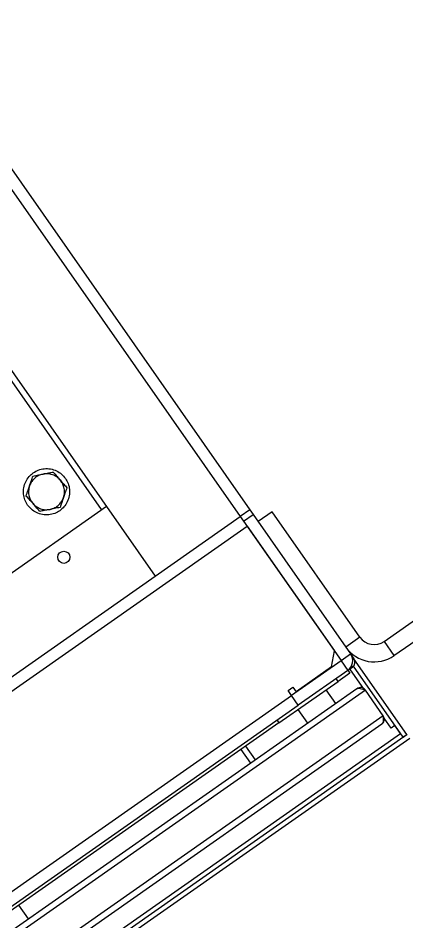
# Model space of a CAD drawing. Header units: millimetres. Extents: x 152904052 to 153933663, y 538271515 to 539240469.
# Drawn here: x 153467662.7 to 153467797.4, y 538579953.9 to 538580266.7 of the extents above; entities that cross this region are included whole.
import ezdxf

# ---------------------------------------------------------------- set-up
doc = ezdxf.new("R2010")
doc.units = ezdxf.units.MM
doc.layers.add('POWR', color=5, linetype='Continuous')

msp = doc.modelspace()

# ---------------------------------------------------------------- linework, layer by layer
at = {"layer": 'POWR', "color": 7}
for p, q in [((153467272.63, 538580768.2), (153467742.96, 538580096.5)), ((153467269.27, 538580765.85), (153467739.61, 538580094.15)), ((153467239.86, 538580745.26), (153467710.2, 538580073.55)), ((153467691.64, 538580096.57), (153467571.19, 538580268.59)), ((153467363.81, 538579867.03), (153467693.28, 538580097.72)), ((153467742.96, 538580096.5), (153467739.61, 538580094.15)), ((153467739.69, 538580094.2), (153467740.83, 538580092.57)), ((153467740.83, 538580092.57), (153467744.11, 538580094.86)), ((153467742.96, 538580096.5), (153467744.11, 538580094.86)), ((153467744.11, 538580094.86), (153467777.89, 538580046.61)), ((153467750.75, 538580095.84), (153467745.83, 538580092.4)), ((153467781.15, 538580052.43), (153467750.75, 538580095.84)), ((153467710.2, 538580073.55), (153467739.61, 538580094.15)), ((153467740.83, 538580092.57), (153467774.62, 538580044.32)), ((153465045.39, 538578202.63), (153467742.04, 538580090.84)), ((153467742.04, 538580090.84), (153467772.27, 538580047.68)), ((153466864.42, 538579481.34), (153467710.2, 538580073.55)), ((153467789.5, 538580050.95), (153467803.5, 538580060.76)), ((153467792.94, 538580046.04), (153467806.94, 538580055.84)), ((153467781.15, 538580052.43), (153467776.23, 538580048.99)), ((153467789.5, 538580050.95), (153467792.94, 538580046.04)), ((153467771.28, 538580042.1), (153467772.27, 538580047.68)), ((153467774.59, 538580044.18), (153467757.47, 538580032.19)), ((153467774.59, 538580044.18), (153467776.89, 538580040.9)), ((153467774.62, 538580044.32), (153467777.89, 538580046.61)), ((153467777.89, 538580046.61), (153467779.04, 538580044.97)), ((153467778.62, 538580044.67), (153467779.04, 538580044.97)), ((153467797.4, 538580018.76), (153467779.04, 538580044.97)), ((153467771.28, 538580042.1), (153467759, 538580033.5)), ((153467776.97, 538580040.96), (153467778.53, 538580042.05)), ((153467782.67, 538580034.21), (153467777.62, 538580041.42)), ((153467778.23, 538580042.47), (153467778.53, 538580042.05)), ((153467796.09, 538580017.84), (153467778.9, 538580042.38)), ((153467776.89, 538580040.9), (153467759.77, 538580028.91)), ((153467773.56, 538580037.11), (153467772.87, 538580038.09)), ((153467777.66, 538580039.98), (153467773.56, 538580037.11)), ((153467776.89, 538580040.9), (153467776.97, 538580040.96)), ((153467776.97, 538580040.96), (153467777.66, 538580039.98)), ((153467753.08, 538580022.77), (153467773.56, 538580037.11)), ((153467756.27, 538580033.91), (153467757.91, 538580035.06)), ((153467757.91, 538580035.06), (153467759, 538580033.5)), ((153465095.17, 538578168.15), (153467757.42, 538580032.27)), ((153467783.01, 538580034.08), (153466886.86, 538579406.59)), ((153467780.03, 538580034.55), (153466887.43, 538579409.55)), ((153467757.42, 538580032.27), (153467756.27, 538580033.91)), ((153467757.42, 538580032.27), (153467757.47, 538580032.19)), ((153467759.77, 538580028.91), (153467757.47, 538580032.19)), ((153467772.79, 538580029.49), (153467769.47, 538580034.24)), ((153467780.08, 538580034.59), (153467780.03, 538580034.55)), ((153467789.2, 538580025.23), (153467783.01, 538580034.08)), ((153465097.52, 538578164.79), (153467759.77, 538580028.91)), ((153467759.64, 538580027.36), (153467762.96, 538580022.61)), ((153467753.08, 538580022.77), (153466454.73, 538579113.65)), ((153467789.2, 538580025.23), (153466893.05, 538579397.74)), ((153467788.69, 538580022.31), (153466895.98, 538579397.22)), ((153467752.4, 538580023.75), (153467753.08, 538580022.77)), ((153467791.96, 538580020.94), (153467789.55, 538580024.38)), ((153467793.27, 538580021.86), (153467791.96, 538580020.94)), ((153467795.23, 538580019.07), (153467793.27, 538580021.86)), ((153467798.37, 538580017.37), (153466897.3, 538579386.43)), ((153467797.45, 538580018.68), (153467637.88, 538579906.95)), ((153467641.41, 538579911.37), (153467795.23, 538580019.07)), ((153467796.09, 538580017.84), (153467797.4, 538580018.76)), ((153467796.09, 538580017.84), (153467796.14, 538580017.76)), ((153467743.3, 538580008.84), (153467739.98, 538580013.59)), ((153467744.94, 538580009.99), (153467741.62, 538580014.74)), ((153467666.3, 538579954.92), (153467662.98, 538579959.67))]:
    msp.add_line(p, q, dxfattribs=at)
msp.add_circle((153467678.53, 538580080.07), 2.1, dxfattribs=at)
for centre, radius, start, end in [((153467786.06, 538580055.87), 6, 215, 305), ((153467786.06, 538580055.87), 12, 215, 305), ((153467774.54, 538580044.26), 0.1, 305, 35), ((153467774.54, 538580044.26), 4.1, 305, 35), ((153467777.32, 538580043.77), 2.1, 305, 35), ((153467787.48, 538580024.03), 2.1, 305, 35)]:
    msp.add_arc(centre, radius, start, end, dxfattribs=at)
for points, knots in [([(153467665.99, 538580098.16), (153467665.65, 538580098.73), (153467664.95, 538580099.9), (153467664.49, 538580101.97), (153467664.56, 538580104.16), (153467665.24, 538580106.24), (153467666.4, 538580108.01), (153467667.91, 538580109.37), (153467669.71, 538580110.33), (153467671.76, 538580110.81), (153467673.95, 538580110.73), (153467676.03, 538580110.05), (153467677.82, 538580108.91), (153467678.68, 538580107.85), (153467679.1, 538580107.34)], [0, 0, 0, 0, 0.078504, 0.162677, 0.25, 0.337323, 0.421496, 0.5, 0.578504, 0.662677, 0.75, 0.837323, 0.921496, 1, 1, 1, 1]), ([(153467679.1, 538580107.34), (153467679.43, 538580106.77), (153467680.14, 538580105.6), (153467680.6, 538580103.53), (153467680.52, 538580101.35), (153467679.85, 538580099.26), (153467678.69, 538580097.5), (153467677.18, 538580096.13), (153467675.38, 538580095.18), (153467673.32, 538580094.69), (153467671.13, 538580094.77), (153467669.06, 538580095.45), (153467667.27, 538580096.59), (153467666.41, 538580097.65), (153467665.99, 538580098.16)], [0, 0, 0, 0, 0.078504, 0.162677, 0.25, 0.337323, 0.421496, 0.5, 0.578504, 0.662677, 0.75, 0.837323, 0.921496, 1, 1, 1, 1]), ([(153467671.33, 538580108.86), (153467670.75, 538580108.69), (153467669.57, 538580108.36), (153467668.2, 538580107.3), (153467667.19, 538580106.07), (153467666.83, 538580105.19), (153467666.65, 538580104.76)], [0, 0, 0, 0, 0.275731, 0.561042, 0.784269, 1, 1, 1, 1]), ([(153467666.65, 538580104.76), (153467666.86, 538580105.38), (153467667.25, 538580106.54), (153467667.63, 538580107.65), (153467667.8, 538580108.16)], [0, 0, 0, 0, 0.5429, 1, 1, 1, 1]), ([(153467667.8, 538580108.16), (153467668.47, 538580108.29), (153467669.63, 538580108.52), (153467670.82, 538580108.76), (153467671.33, 538580108.86)], [0, 0, 0, 0, 0.5744509, 1, 1, 1, 1]), ([(153467671.33, 538580108.86), (153467671.98, 538580108.99), (153467673.17, 538580109.23), (153467674.33, 538580109.45), (153467674.86, 538580109.56)], [0, 0, 0, 0, 0.5429, 1, 1, 1, 1]), ([(153467677.23, 538580106.86), (153467676.79, 538580107.27), (153467675.91, 538580108.12), (153467674.31, 538580108.79), (153467672.74, 538580109.05), (153467671.8, 538580108.92), (153467671.33, 538580108.86)], [0, 0, 0, 0, 0.275731, 0.561042, 0.784269, 1, 1, 1, 1]), ([(153467674.86, 538580109.56), (153467675.3, 538580109.05), (153467676.08, 538580108.16), (153467676.88, 538580107.24), (153467677.23, 538580106.86)], [0, 0, 0, 0, 0.5744509, 1, 1, 1, 1]), ([(153467678.44, 538580100.75), (153467678.58, 538580101.33), (153467678.88, 538580102.52), (153467678.66, 538580104.24), (153467678.09, 538580105.72), (153467677.51, 538580106.48), (153467677.23, 538580106.86)], [0, 0, 0, 0, 0.275731, 0.561042, 0.784269, 1, 1, 1, 1]), ([(153467677.23, 538580106.86), (153467677.66, 538580106.36), (153467678.47, 538580105.44), (153467679.24, 538580104.56), (153467679.6, 538580104.15)], [0, 0, 0, 0, 0.5428997, 1, 1, 1, 1]), ([(153467665.49, 538580101.35), (153467665.71, 538580101.99), (153467666.09, 538580103.11), (153467666.48, 538580104.27), (153467666.65, 538580104.76)], [0, 0, 0, 0, 0.574451, 1, 1, 1, 1]), ([(153467666.65, 538580104.76), (153467666.5, 538580104.17), (153467666.21, 538580102.98), (153467666.43, 538580101.26), (153467666.99, 538580099.78), (153467667.57, 538580099.02), (153467667.86, 538580098.65)], [0, 0, 0, 0, 0.275731, 0.561042, 0.784269, 1, 1, 1, 1]), ([(153467679.6, 538580104.15), (153467679.38, 538580103.51), (153467679, 538580102.39), (153467678.61, 538580101.24), (153467678.44, 538580100.75)], [0, 0, 0, 0, 0.574451, 1, 1, 1, 1]), ([(153467667.86, 538580098.65), (153467667.42, 538580099.15), (153467666.62, 538580100.06), (153467665.85, 538580100.95), (153467665.49, 538580101.35)], [0, 0, 0, 0, 0.5429, 1, 1, 1, 1]), ([(153467673.75, 538580096.64), (153467674.33, 538580096.81), (153467675.51, 538580097.15), (153467676.89, 538580098.2), (153467677.89, 538580099.43), (153467678.26, 538580100.31), (153467678.44, 538580100.75)], [0, 0, 0, 0, 0.275731, 0.561042, 0.784269, 1, 1, 1, 1]), ([(153467678.44, 538580100.75), (153467678.23, 538580100.12), (153467677.83, 538580098.97), (153467677.45, 538580097.85), (153467677.28, 538580097.34)], [0, 0, 0, 0, 0.5429, 1, 1, 1, 1]), ([(153467667.86, 538580098.65), (153467668.29, 538580098.23), (153467669.17, 538580097.38), (153467670.78, 538580096.71), (153467672.34, 538580096.46), (153467673.29, 538580096.58), (153467673.75, 538580096.64)], [0, 0, 0, 0, 0.275731, 0.561042, 0.784269, 1, 1, 1, 1]), ([(153467670.23, 538580095.94), (153467669.78, 538580096.45), (153467669, 538580097.34), (153467668.2, 538580098.26), (153467667.86, 538580098.65)], [0, 0, 0, 0, 0.574451, 1, 1, 1, 1]), ([(153467677.28, 538580097.34), (153467676.62, 538580097.21), (153467675.46, 538580096.98), (153467674.26, 538580096.74), (153467673.75, 538580096.64)], [0, 0, 0, 0, 0.574451, 1, 1, 1, 1]), ([(153467673.75, 538580096.64), (153467673.11, 538580096.52), (153467671.91, 538580096.28), (153467670.76, 538580096.05), (153467670.23, 538580095.94)], [0, 0, 0, 0, 0.5429, 1, 1, 1, 1]), ([(153467789.2, 538580025.23), (153467789.22, 538580024.93), (153467789.24, 538580024.3), (153467789.22, 538580023.43), (153467789.07, 538580022.7), (153467788.82, 538580022.44), (153467788.69, 538580022.31)], [0, 0, 0, 0, 0.2307283, 0.4855625, 0.7404593, 1, 1, 1, 1])]:
    msp.add_open_spline(points, degree=3, knots=knots, dxfattribs=at)
for points in [[(153467780.03, 538580034.55), (153467780.19, 538580034.63), (153467780.52, 538580034.79), (153467781.25, 538580034.7), (153467782.09, 538580034.44), (153467782.7, 538580034.2), (153467783.01, 538580034.08)], [(153467783.01, 538580034.08), (153467782.82, 538580034.29), (153467782.46, 538580034.7), (153467781.66, 538580034.99), (153467780.81, 538580034.99), (153467780.33, 538580034.73), (153467780.08, 538580034.59)]]:
    msp.add_open_spline(points, degree=3, dxfattribs=at)

doc.saveas('drawing.dxf')
